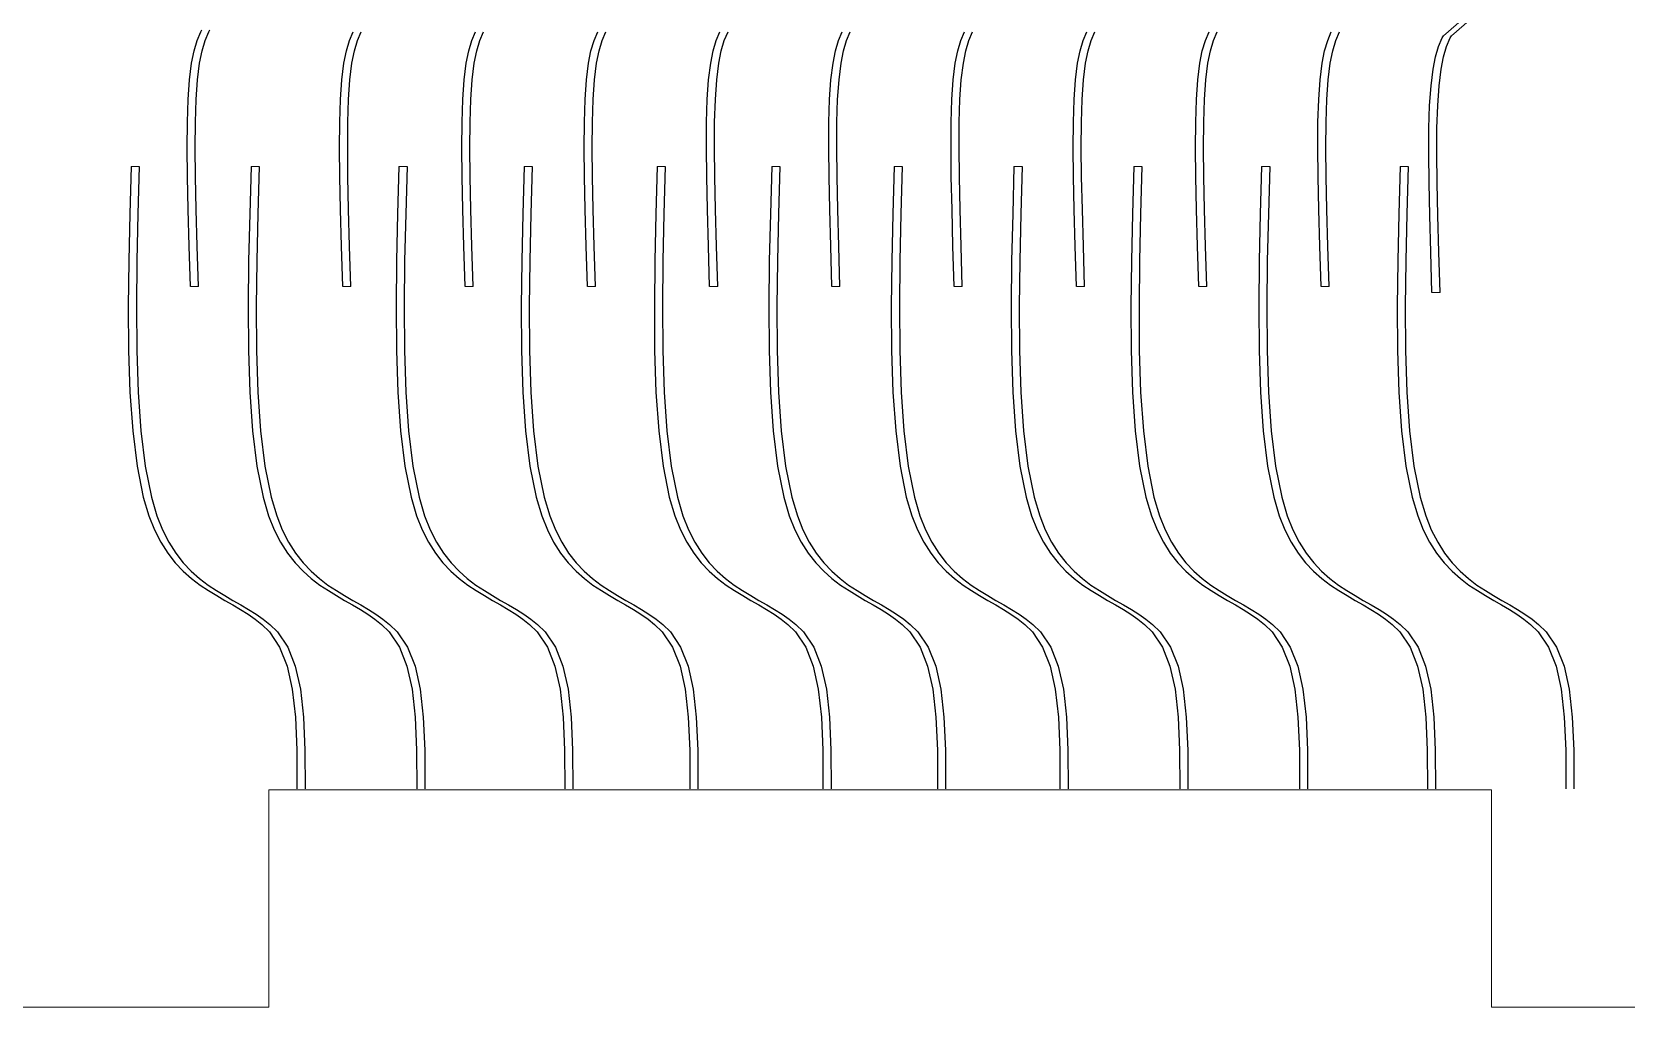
# Model space of a CAD drawing. Header units: inches. Extents: x -2 to 494, y -173 to 113.
# Drawn here: x 255.13 to 284.46, y -113.74 to -95.79 of the extents above; entities that cross this region are included whole.
import ezdxf

# ---------------------------------------------------------------- set-up
doc = ezdxf.new("R2010")
doc.units = ezdxf.units.IN
doc.header["$MEASUREMENT"] = 0
doc.layers.add('Cut', color=7, linetype='Continuous', lineweight=5)

msp = doc.modelspace()

# ---------------------------------------------------------------- linework, layer by layer
at = {"extrusion": (6.16298e-33, -1.22465e-16, -1)}
for p, q in [((258.172, -95.954), (258.24, -95.794)), ((258.24, -95.794), (258.26, -95.757)), ((258.321, -95.954), (258.388, -95.794)), ((258.388, -95.794), (258.409, -95.757)), ((260.975, -95.954), (261.043, -95.794)), ((261.124, -95.954), (261.191, -95.794)), ((263.225, -95.954), (263.292, -95.794)), ((263.373, -95.954), (263.44, -95.794)), ((265.475, -95.954), (265.542, -95.794)), ((265.623, -95.954), (265.69, -95.794)), ((267.724, -95.954), (267.791, -95.794)), ((267.872, -95.954), (267.94, -95.794)), ((269.974, -95.954), (270.041, -95.794)), ((270.122, -95.954), (270.189, -95.794)), ((272.223, -95.954), (272.291, -95.794)), ((272.372, -95.954), (272.439, -95.794)), ((274.473, -95.954), (274.54, -95.794)), ((274.621, -95.954), (274.688, -95.794)), ((276.723, -95.954), (276.79, -95.794)), ((276.871, -95.954), (276.938, -95.794)), ((278.972, -95.954), (279.039, -95.794)), ((279.12, -95.954), (279.188, -95.794)), ((281.013, -96.065), (281.08, -95.905)), ((281.08, -95.905), (281.101, -95.868)), ((281.161, -96.065), (281.228, -95.905)), ((281.228, -95.905), (281.249, -95.868)), ((258.07, -96.37), (258.116, -96.141)), ((258.116, -96.141), (258.172, -95.954)), ((258.219, -96.37), (258.264, -96.141)), ((258.264, -96.141), (258.321, -95.954)), ((260.873, -96.37), (260.919, -96.141)), ((260.919, -96.141), (260.975, -95.954)), ((261.022, -96.37), (261.067, -96.141)), ((261.067, -96.141), (261.124, -95.954)), ((263.123, -96.37), (263.169, -96.141)), ((263.169, -96.141), (263.225, -95.954)), ((263.271, -96.37), (263.317, -96.141)), ((263.317, -96.141), (263.373, -95.954)), ((265.373, -96.37), (265.418, -96.141)), ((265.418, -96.141), (265.475, -95.954)), ((265.521, -96.37), (265.567, -96.141)), ((265.567, -96.141), (265.623, -95.954)), ((267.622, -96.37), (267.668, -96.141)), ((267.668, -96.141), (267.724, -95.954)), ((267.77, -96.37), (267.816, -96.141)), ((267.816, -96.141), (267.872, -95.954)), ((269.872, -96.37), (269.918, -96.141)), ((269.918, -96.141), (269.974, -95.954)), ((270.02, -96.37), (270.066, -96.141)), ((270.066, -96.141), (270.122, -95.954)), ((272.121, -96.37), (272.167, -96.141)), ((272.167, -96.141), (272.223, -95.954)), ((272.27, -96.37), (272.315, -96.141)), ((272.315, -96.141), (272.372, -95.954)), ((274.371, -96.37), (274.417, -96.141)), ((274.417, -96.141), (274.473, -95.954)), ((274.519, -96.37), (274.565, -96.141)), ((274.565, -96.141), (274.621, -95.954)), ((276.621, -96.37), (276.666, -96.141)), ((276.666, -96.141), (276.723, -95.954)), ((276.769, -96.37), (276.815, -96.141)), ((276.815, -96.141), (276.871, -95.954)), ((278.87, -96.37), (278.916, -96.141)), ((278.916, -96.141), (278.972, -95.954)), ((279.019, -96.37), (279.064, -96.141)), ((279.064, -96.141), (279.12, -95.954)), ((280.957, -96.252), (281.013, -96.065)), ((281.105, -96.252), (281.161, -96.065)), ((258.032, -96.679), (258.07, -96.37)), ((258.18, -96.679), (258.219, -96.37)), ((260.835, -96.679), (260.873, -96.37)), ((260.983, -96.679), (261.022, -96.37)), ((263.085, -96.679), (263.123, -96.37)), ((263.233, -96.679), (263.271, -96.37)), ((265.334, -96.679), (265.373, -96.37)), ((265.483, -96.679), (265.521, -96.37)), ((267.584, -96.679), (267.622, -96.37)), ((267.732, -96.679), (267.77, -96.37)), ((269.834, -96.679), (269.872, -96.37)), ((269.982, -96.679), (270.02, -96.37)), ((272.083, -96.679), (272.121, -96.37)), ((272.232, -96.679), (272.27, -96.37)), ((274.333, -96.679), (274.371, -96.37)), ((274.481, -96.679), (274.519, -96.37)), ((276.583, -96.679), (276.621, -96.37)), ((276.731, -96.679), (276.769, -96.37)), ((278.832, -96.679), (278.87, -96.37)), ((278.98, -96.679), (279.019, -96.37)), ((280.873, -96.79), (280.911, -96.481)), ((280.911, -96.481), (280.957, -96.252)), ((281.021, -96.79), (281.059, -96.481)), ((281.059, -96.481), (281.105, -96.252)), ((258.007, -97.039), (258.032, -96.679)), ((258.156, -97.039), (258.18, -96.679)), ((260.81, -97.039), (260.835, -96.679)), ((260.959, -97.039), (260.983, -96.679)), ((263.06, -97.039), (263.085, -96.679)), ((263.208, -97.039), (263.233, -96.679)), ((265.31, -97.039), (265.334, -96.679)), ((265.458, -97.039), (265.483, -96.679)), ((267.559, -97.039), (267.584, -96.679)), ((267.708, -97.039), (267.732, -96.679)), ((269.809, -97.039), (269.834, -96.679)), ((269.957, -97.039), (269.982, -96.679)), ((272.058, -97.039), (272.083, -96.679)), ((272.207, -97.039), (272.232, -96.679)), ((274.308, -97.039), (274.333, -96.679)), ((274.456, -97.039), (274.481, -96.679)), ((276.558, -97.039), (276.583, -96.679)), ((276.706, -97.039), (276.731, -96.679)), ((278.807, -97.039), (278.832, -96.679)), ((278.956, -97.039), (278.98, -96.679)), ((257.994, -97.453), (258.007, -97.039)), ((258.143, -97.453), (258.156, -97.039)), ((260.797, -97.453), (260.81, -97.039)), ((260.946, -97.453), (260.959, -97.039)), ((263.047, -97.453), (263.06, -97.039)), ((263.195, -97.453), (263.208, -97.039)), ((265.297, -97.453), (265.31, -97.039)), ((265.445, -97.453), (265.458, -97.039)), ((267.546, -97.453), (267.559, -97.039)), ((267.694, -97.453), (267.708, -97.039)), ((269.796, -97.453), (269.809, -97.039)), ((269.944, -97.453), (269.957, -97.039)), ((272.045, -97.453), (272.058, -97.039)), ((272.194, -97.453), (272.207, -97.039)), ((274.295, -97.453), (274.308, -97.039)), ((274.443, -97.453), (274.456, -97.039)), ((276.545, -97.453), (276.558, -97.039)), ((276.693, -97.453), (276.706, -97.039)), ((278.794, -97.453), (278.807, -97.039)), ((278.943, -97.453), (278.956, -97.039)), ((280.848, -97.15), (280.873, -96.79)), ((280.996, -97.15), (281.021, -96.79)), ((280.835, -97.564), (280.848, -97.15)), ((280.983, -97.564), (280.996, -97.15)), ((257.991, -97.926), (257.994, -97.453)), ((258.14, -97.926), (258.143, -97.453)), ((260.794, -97.926), (260.797, -97.453)), ((260.943, -97.926), (260.946, -97.453)), ((263.044, -97.926), (263.047, -97.453)), ((263.192, -97.926), (263.195, -97.453)), ((265.294, -97.926), (265.297, -97.453)), ((265.442, -97.926), (265.445, -97.453)), ((267.543, -97.926), (267.546, -97.453)), ((267.692, -97.926), (267.694, -97.453)), ((269.793, -97.926), (269.796, -97.453)), ((269.941, -97.926), (269.944, -97.453)), ((272.043, -97.926), (272.045, -97.453)), ((272.191, -97.926), (272.194, -97.453)), ((274.292, -97.926), (274.295, -97.453)), ((274.44, -97.926), (274.443, -97.453)), ((276.542, -97.926), (276.545, -97.453)), ((276.69, -97.926), (276.693, -97.453)), ((278.791, -97.926), (278.794, -97.453)), ((278.94, -97.926), (278.943, -97.453)), ((280.832, -98.037), (280.835, -97.564)), ((280.98, -98.037), (280.983, -97.564)), ((257.997, -98.461), (257.991, -97.926)), ((258.145, -98.461), (258.14, -97.926)), ((260.8, -98.461), (260.794, -97.926)), ((260.948, -98.461), (260.943, -97.926)), ((263.05, -98.461), (263.044, -97.926)), ((263.198, -98.461), (263.192, -97.926)), ((265.299, -98.461), (265.294, -97.926)), ((265.448, -98.461), (265.442, -97.926)), ((267.549, -98.461), (267.543, -97.926)), ((267.697, -98.461), (267.692, -97.926)), ((269.799, -98.461), (269.793, -97.926)), ((269.947, -98.461), (269.941, -97.926)), ((272.048, -98.461), (272.043, -97.926)), ((272.196, -98.461), (272.191, -97.926)), ((274.298, -98.461), (274.292, -97.926)), ((274.446, -98.461), (274.44, -97.926)), ((276.547, -98.461), (276.542, -97.926)), ((276.696, -98.461), (276.69, -97.926)), ((278.797, -98.461), (278.791, -97.926)), ((278.945, -98.461), (278.94, -97.926)), ((280.838, -98.572), (280.832, -98.037)), ((280.986, -98.572), (280.98, -98.037)), ((258.01, -99.063), (257.997, -98.461)), ((258.158, -99.063), (258.145, -98.461)), ((260.813, -99.063), (260.8, -98.461)), ((260.961, -99.063), (260.948, -98.461)), ((263.062, -99.063), (263.05, -98.461)), ((263.211, -99.063), (263.198, -98.461)), ((265.312, -99.063), (265.299, -98.461)), ((265.46, -99.063), (265.448, -98.461)), ((267.562, -99.063), (267.549, -98.461)), ((267.71, -99.063), (267.697, -98.461)), ((269.811, -99.063), (269.799, -98.461)), ((269.96, -99.063), (269.947, -98.461)), ((272.061, -99.063), (272.048, -98.461)), ((272.209, -99.063), (272.196, -98.461)), ((274.311, -99.063), (274.298, -98.461)), ((274.459, -99.063), (274.446, -98.461)), ((276.56, -99.063), (276.547, -98.461)), ((276.708, -99.063), (276.696, -98.461)), ((278.81, -99.063), (278.797, -98.461)), ((278.958, -99.063), (278.945, -98.461)), ((280.85, -99.174), (280.838, -98.572)), ((280.999, -99.174), (280.986, -98.572)), ((258.028, -99.735), (258.01, -99.063)), ((258.176, -99.735), (258.158, -99.063)), ((260.831, -99.735), (260.813, -99.063)), ((260.979, -99.735), (260.961, -99.063)), ((263.081, -99.735), (263.062, -99.063)), ((263.229, -99.735), (263.211, -99.063)), ((265.33, -99.735), (265.312, -99.063)), ((265.479, -99.735), (265.46, -99.063)), ((267.58, -99.735), (267.562, -99.063)), ((267.728, -99.735), (267.71, -99.063)), ((269.83, -99.735), (269.811, -99.063)), ((269.978, -99.735), (269.96, -99.063)), ((272.079, -99.735), (272.061, -99.063)), ((272.227, -99.735), (272.209, -99.063)), ((274.329, -99.735), (274.311, -99.063)), ((274.477, -99.735), (274.459, -99.063)), ((276.578, -99.735), (276.56, -99.063)), ((276.727, -99.735), (276.708, -99.063)), ((278.828, -99.735), (278.81, -99.063)), ((278.976, -99.735), (278.958, -99.063)), ((280.869, -99.846), (280.85, -99.174)), ((281.017, -99.846), (280.999, -99.174)), ((258.05, -100.481), (258.028, -99.735)), ((258.198, -100.481), (258.176, -99.735)), ((260.853, -100.481), (260.831, -99.735)), ((261.001, -100.481), (260.979, -99.735)), ((263.103, -100.481), (263.081, -99.735)), ((263.251, -100.481), (263.229, -99.735)), ((265.352, -100.481), (265.33, -99.735)), ((265.501, -100.481), (265.479, -99.735)), ((267.602, -100.481), (267.58, -99.735)), ((267.75, -100.481), (267.728, -99.735)), ((269.852, -100.481), (269.83, -99.735)), ((270, -100.481), (269.978, -99.735)), ((272.101, -100.481), (272.079, -99.735)), ((272.25, -100.481), (272.227, -99.735)), ((274.351, -100.481), (274.329, -99.735)), ((274.499, -100.481), (274.477, -99.735)), ((276.601, -100.481), (276.578, -99.735)), ((276.749, -100.481), (276.727, -99.735)), ((278.85, -100.481), (278.828, -99.735)), ((278.998, -100.481), (278.976, -99.735)), ((280.891, -100.592), (280.869, -99.846)), ((281.039, -100.592), (281.017, -99.846))]:
    msp.add_line(p, q, dxfattribs=at)
at = {"extrusion": (6.93335e-33, -1.22465e-16, -1)}
for p, q in [((256.961, -98.272), (256.936, -99.145)), ((257.109, -98.272), (257.084, -99.145)), ((259.165, -98.272), (259.14, -99.145)), ((259.313, -98.272), (259.289, -99.145)), ((261.886, -98.272), (261.862, -99.145)), ((262.035, -98.272), (262.01, -99.145)), ((264.189, -98.272), (264.164, -99.145)), ((264.337, -98.272), (264.313, -99.145)), ((266.638, -98.272), (266.613, -99.145)), ((266.786, -98.272), (266.762, -99.145)), ((268.744, -98.272), (268.72, -99.145)), ((268.892, -98.272), (268.868, -99.145)), ((270.997, -98.272), (270.973, -99.145)), ((271.146, -98.272), (271.121, -99.145)), ((273.201, -98.272), (273.177, -99.145)), ((273.35, -98.272), (273.325, -99.145)), ((275.406, -98.272), (275.381, -99.145)), ((275.554, -98.272), (275.53, -99.145)), ((277.757, -98.272), (277.732, -99.145)), ((277.905, -98.272), (277.881, -99.145)), ((280.304, -98.272), (280.28, -99.145)), ((280.452, -98.272), (280.428, -99.145)), ((256.936, -99.145), (256.917, -100.007)), ((257.084, -99.145), (257.065, -100.007)), ((259.14, -99.145), (259.121, -100.007)), ((259.289, -99.145), (259.269, -100.007)), ((261.862, -99.145), (261.843, -100.007)), ((262.01, -99.145), (261.991, -100.007)), ((264.164, -99.145), (264.145, -100.007)), ((264.313, -99.145), (264.293, -100.007)), ((266.613, -99.145), (266.594, -100.007)), ((266.762, -99.145), (266.742, -100.007)), ((268.72, -99.145), (268.7, -100.007)), ((268.868, -99.145), (268.848, -100.007)), ((270.973, -99.145), (270.953, -100.007)), ((271.121, -99.145), (271.102, -100.007)), ((273.177, -99.145), (273.158, -100.007)), ((273.325, -99.145), (273.306, -100.007)), ((275.381, -99.145), (275.362, -100.007)), ((275.53, -99.145), (275.51, -100.007)), ((277.732, -99.145), (277.713, -100.007)), ((277.881, -99.145), (277.861, -100.007)), ((280.28, -99.145), (280.26, -100.007)), ((280.428, -99.145), (280.408, -100.007)), ((256.917, -100.007), (256.907, -100.848)), ((257.065, -100.007), (257.056, -100.848)), ((259.121, -100.007), (259.112, -100.848)), ((259.269, -100.007), (259.26, -100.848)), ((261.843, -100.007), (261.833, -100.848)), ((261.991, -100.007), (261.981, -100.848)), ((264.145, -100.007), (264.135, -100.848)), ((264.293, -100.007), (264.284, -100.848)), ((266.594, -100.007), (266.585, -100.848)), ((266.742, -100.007), (266.733, -100.848)), ((268.7, -100.007), (268.691, -100.848)), ((268.848, -100.007), (268.839, -100.848)), ((270.953, -100.007), (270.944, -100.848)), ((271.102, -100.007), (271.092, -100.848)), ((273.158, -100.007), (273.148, -100.848)), ((273.306, -100.007), (273.296, -100.848)), ((275.362, -100.007), (275.352, -100.848)), ((275.51, -100.007), (275.501, -100.848)), ((277.713, -100.007), (277.704, -100.848)), ((277.861, -100.007), (277.852, -100.848)), ((280.26, -100.007), (280.251, -100.848)), ((280.408, -100.007), (280.399, -100.848)), ((256.907, -100.848), (256.913, -101.657)), ((257.056, -100.848), (257.061, -101.657)), ((259.112, -100.848), (259.117, -101.657)), ((259.26, -100.848), (259.265, -101.657)), ((261.833, -100.848), (261.839, -101.657)), ((261.981, -100.848), (261.987, -101.657)), ((264.135, -100.848), (264.141, -101.657)), ((264.284, -100.848), (264.289, -101.657)), ((266.585, -100.848), (266.59, -101.657)), ((266.733, -100.848), (266.738, -101.657)), ((268.691, -100.848), (268.696, -101.657)), ((268.839, -100.848), (268.844, -101.657)), ((270.944, -100.848), (270.949, -101.657)), ((271.092, -100.848), (271.098, -101.657)), ((273.148, -100.848), (273.154, -101.657)), ((273.296, -100.848), (273.302, -101.657)), ((275.352, -100.848), (275.358, -101.657)), ((275.501, -100.848), (275.506, -101.657)), ((277.704, -100.848), (277.709, -101.657)), ((277.852, -100.848), (277.857, -101.657)), ((280.251, -100.848), (280.256, -101.657)), ((280.399, -100.848), (280.404, -101.657)), ((256.913, -101.657), (256.938, -102.423)), ((257.061, -101.657), (257.086, -102.423)), ((259.117, -101.657), (259.142, -102.423)), ((259.265, -101.657), (259.29, -102.423)), ((261.839, -101.657), (261.864, -102.423)), ((261.987, -101.657), (262.012, -102.423)), ((264.141, -101.657), (264.166, -102.423)), ((264.289, -101.657), (264.314, -102.423)), ((266.59, -101.657), (266.615, -102.423)), ((266.738, -101.657), (266.763, -102.423)), ((268.696, -101.657), (268.721, -102.423)), ((268.844, -101.657), (268.87, -102.423)), ((270.949, -101.657), (270.975, -102.423)), ((271.098, -101.657), (271.123, -102.423)), ((273.154, -101.657), (273.179, -102.423)), ((273.302, -101.657), (273.327, -102.423)), ((275.358, -101.657), (275.383, -102.423)), ((275.506, -101.657), (275.531, -102.423)), ((277.709, -101.657), (277.734, -102.423)), ((277.857, -101.657), (277.883, -102.423)), ((280.256, -101.657), (280.281, -102.423)), ((280.404, -101.657), (280.43, -102.423)), ((256.938, -102.423), (256.988, -103.136)), ((257.086, -102.423), (257.136, -103.136)), ((259.142, -102.423), (259.192, -103.136)), ((259.29, -102.423), (259.341, -103.136)), ((261.864, -102.423), (261.914, -103.136)), ((262.012, -102.423), (262.062, -103.136)), ((264.166, -102.423), (264.216, -103.136)), ((264.314, -102.423), (264.364, -103.136)), ((266.615, -102.423), (266.665, -103.136)), ((266.763, -102.423), (266.814, -103.136)), ((268.721, -102.423), (268.772, -103.136)), ((268.87, -102.423), (268.92, -103.136)), ((270.975, -102.423), (271.025, -103.136)), ((271.123, -102.423), (271.173, -103.136)), ((273.179, -102.423), (273.229, -103.136)), ((273.327, -102.423), (273.377, -103.136)), ((275.383, -102.423), (275.433, -103.136)), ((275.531, -102.423), (275.581, -103.136)), ((277.734, -102.423), (277.784, -103.136)), ((277.883, -102.423), (277.933, -103.136)), ((280.281, -102.423), (280.332, -103.136)), ((280.43, -102.423), (280.48, -103.136)), ((256.988, -103.136), (257.068, -103.785)), ((257.136, -103.136), (257.216, -103.785)), ((259.192, -103.136), (259.272, -103.785)), ((259.341, -103.136), (259.42, -103.785)), ((261.914, -103.136), (261.994, -103.785)), ((262.062, -103.136), (262.142, -103.785)), ((264.216, -103.136), (264.296, -103.785)), ((264.364, -103.136), (264.444, -103.785)), ((266.665, -103.136), (266.745, -103.785)), ((266.814, -103.136), (266.893, -103.785)), ((268.772, -103.136), (268.851, -103.785)), ((268.92, -103.136), (269, -103.785)), ((271.025, -103.136), (271.105, -103.785)), ((271.173, -103.136), (271.253, -103.785)), ((273.229, -103.136), (273.309, -103.785)), ((273.377, -103.136), (273.457, -103.785)), ((275.433, -103.136), (275.513, -103.785)), ((275.581, -103.136), (275.661, -103.785)), ((277.784, -103.136), (277.864, -103.785)), ((277.933, -103.136), (278.013, -103.785)), ((280.332, -103.136), (280.411, -103.785)), ((280.48, -103.136), (280.56, -103.785)), ((257.068, -103.785), (257.183, -104.359)), ((257.216, -103.785), (257.331, -104.359)), ((259.272, -103.785), (259.387, -104.359)), ((259.42, -103.785), (259.535, -104.359)), ((261.994, -103.785), (262.109, -104.359)), ((262.142, -103.785), (262.257, -104.359)), ((264.296, -103.785), (264.411, -104.359)), ((264.444, -103.785), (264.559, -104.359)), ((266.745, -103.785), (266.86, -104.359)), ((266.893, -103.785), (267.008, -104.359)), ((268.851, -103.785), (268.966, -104.359)), ((269, -103.785), (269.114, -104.359)), ((271.105, -103.785), (271.219, -104.359)), ((271.253, -103.785), (271.368, -104.359)), ((273.309, -103.785), (273.424, -104.359)), ((273.457, -103.785), (273.572, -104.359)), ((275.513, -103.785), (275.628, -104.359)), ((275.661, -103.785), (275.776, -104.359)), ((277.864, -103.785), (277.979, -104.359)), ((278.013, -103.785), (278.127, -104.359)), ((280.411, -103.785), (280.526, -104.359)), ((280.56, -103.785), (280.674, -104.359)), ((257.183, -104.359), (257.285, -104.703)), ((257.331, -104.359), (257.433, -104.703)), ((259.387, -104.359), (259.489, -104.703)), ((259.535, -104.359), (259.637, -104.703)), ((262.109, -104.359), (262.211, -104.703)), ((262.257, -104.359), (262.359, -104.703)), ((264.411, -104.359), (264.513, -104.703)), ((264.559, -104.359), (264.661, -104.703)), ((266.86, -104.359), (266.962, -104.703)), ((267.008, -104.359), (267.11, -104.703)), ((268.966, -104.359), (269.068, -104.703)), ((269.114, -104.359), (269.216, -104.703)), ((271.219, -104.359), (271.321, -104.703)), ((271.368, -104.359), (271.47, -104.703)), ((273.424, -104.359), (273.526, -104.703)), ((273.572, -104.359), (273.674, -104.703)), ((275.628, -104.359), (275.73, -104.703)), ((275.776, -104.359), (275.878, -104.703)), ((277.979, -104.359), (278.081, -104.703)), ((278.127, -104.359), (278.229, -104.703)), ((280.526, -104.359), (280.628, -104.703)), ((280.674, -104.359), (280.776, -104.703)), ((257.285, -104.703), (257.388, -104.96)), ((257.433, -104.703), (257.536, -104.96)), ((259.489, -104.703), (259.592, -104.96)), ((259.637, -104.703), (259.74, -104.96)), ((262.211, -104.703), (262.313, -104.96)), ((262.359, -104.703), (262.462, -104.96)), ((264.513, -104.703), (264.616, -104.96)), ((264.661, -104.703), (264.764, -104.96)), ((266.962, -104.703), (267.065, -104.96)), ((267.11, -104.703), (267.213, -104.96)), ((269.068, -104.703), (269.171, -104.96)), ((269.216, -104.703), (269.319, -104.96)), ((271.321, -104.703), (271.424, -104.96)), ((271.47, -104.703), (271.572, -104.96)), ((273.526, -104.703), (273.628, -104.96)), ((273.674, -104.703), (273.777, -104.96)), ((275.73, -104.703), (275.833, -104.96)), ((275.878, -104.703), (275.981, -104.96)), ((278.081, -104.703), (278.184, -104.96)), ((278.229, -104.703), (278.332, -104.96)), ((280.628, -104.703), (280.731, -104.96)), ((280.776, -104.703), (280.879, -104.96)), ((257.388, -104.96), (257.504, -105.187)), ((257.536, -104.96), (257.652, -105.187)), ((259.592, -104.96), (259.708, -105.187)), ((259.74, -104.96), (259.856, -105.187)), ((262.313, -104.96), (262.43, -105.187)), ((262.462, -104.96), (262.578, -105.187)), ((264.616, -104.96), (264.732, -105.187)), ((264.764, -104.96), (264.88, -105.187)), ((267.065, -104.96), (267.181, -105.187)), ((267.213, -104.96), (267.329, -105.187)), ((269.171, -104.96), (269.287, -105.187)), ((269.319, -104.96), (269.436, -105.187)), ((271.424, -104.96), (271.541, -105.187)), ((271.572, -104.96), (271.689, -105.187)), ((273.628, -104.96), (273.745, -105.187)), ((273.777, -104.96), (273.893, -105.187)), ((275.833, -104.96), (275.949, -105.187)), ((275.981, -104.96), (276.097, -105.187)), ((278.184, -104.96), (278.3, -105.187)), ((278.332, -104.96), (278.449, -105.187)), ((280.731, -104.96), (280.847, -105.187)), ((280.879, -104.96), (280.996, -105.187)), ((257.504, -105.187), (257.632, -105.387)), ((257.652, -105.187), (257.78, -105.387)), ((259.708, -105.187), (259.836, -105.387)), ((259.856, -105.187), (259.985, -105.387)), ((262.43, -105.187), (262.558, -105.387)), ((262.578, -105.187), (262.706, -105.387)), ((264.732, -105.187), (264.86, -105.387)), ((264.88, -105.187), (265.008, -105.387)), ((267.181, -105.187), (267.309, -105.387)), ((267.329, -105.187), (267.458, -105.387)), ((269.287, -105.187), (269.416, -105.387)), ((269.436, -105.187), (269.564, -105.387)), ((271.541, -105.187), (271.669, -105.387)), ((271.689, -105.187), (271.817, -105.387)), ((273.745, -105.187), (273.873, -105.387)), ((273.893, -105.187), (274.021, -105.387)), ((275.949, -105.187), (276.077, -105.387)), ((276.097, -105.187), (276.225, -105.387)), ((278.3, -105.187), (278.428, -105.387)), ((278.449, -105.187), (278.577, -105.387)), ((280.847, -105.187), (280.976, -105.387)), ((280.996, -105.187), (281.124, -105.387)), ((257.632, -105.387), (257.77, -105.562)), ((257.77, -105.562), (257.917, -105.717)), ((257.78, -105.387), (257.919, -105.562)), ((257.919, -105.562), (258.065, -105.717)), ((259.836, -105.387), (259.975, -105.562)), ((259.975, -105.562), (260.121, -105.717)), ((259.985, -105.387), (260.123, -105.562)), ((260.123, -105.562), (260.269, -105.717)), ((262.558, -105.387), (262.696, -105.562)), ((262.696, -105.562), (262.843, -105.717)), ((262.706, -105.387), (262.844, -105.562)), ((262.844, -105.562), (262.991, -105.717)), ((264.86, -105.387), (264.998, -105.562)), ((264.998, -105.562), (265.145, -105.717)), ((265.008, -105.387), (265.147, -105.562)), ((265.147, -105.562), (265.293, -105.717)), ((267.309, -105.387), (267.448, -105.562)), ((267.448, -105.562), (267.594, -105.717)), ((267.458, -105.387), (267.596, -105.562)), ((267.596, -105.562), (267.742, -105.717)), ((269.416, -105.387), (269.554, -105.562)), ((269.554, -105.562), (269.7, -105.717)), ((269.564, -105.387), (269.702, -105.562)), ((269.702, -105.562), (269.848, -105.717)), ((271.669, -105.387), (271.807, -105.562)), ((271.807, -105.562), (271.953, -105.717)), ((271.817, -105.387), (271.955, -105.562)), ((271.955, -105.562), (272.102, -105.717)), ((273.873, -105.387), (274.011, -105.562)), ((274.011, -105.562), (274.158, -105.717)), ((274.021, -105.387), (274.159, -105.562)), ((274.159, -105.562), (274.306, -105.717)), ((276.077, -105.387), (276.215, -105.562)), ((276.215, -105.562), (276.362, -105.717)), ((276.225, -105.387), (276.364, -105.562)), ((276.364, -105.562), (276.51, -105.717)), ((278.428, -105.387), (278.567, -105.562)), ((278.567, -105.562), (278.713, -105.717)), ((278.577, -105.387), (278.715, -105.562)), ((278.715, -105.562), (278.861, -105.717)), ((280.976, -105.387), (281.114, -105.562)), ((281.114, -105.562), (281.26, -105.717)), ((281.124, -105.387), (281.262, -105.562)), ((281.262, -105.562), (281.408, -105.717)), ((257.917, -105.717), (258.07, -105.853)), ((258.065, -105.717), (258.218, -105.853)), ((258.07, -105.853), (258.227, -105.973)), ((258.218, -105.853), (258.376, -105.973)), ((260.121, -105.717), (260.274, -105.853)), ((260.269, -105.717), (260.422, -105.853)), ((260.274, -105.853), (260.432, -105.973)), ((260.422, -105.853), (260.58, -105.973)), ((262.843, -105.717), (262.996, -105.853)), ((262.991, -105.717), (263.144, -105.853)), ((262.996, -105.853), (263.153, -105.973)), ((263.144, -105.853), (263.302, -105.973)), ((265.145, -105.717), (265.298, -105.853)), ((265.293, -105.717), (265.446, -105.853)), ((265.298, -105.853), (265.456, -105.973)), ((265.446, -105.853), (265.604, -105.973)), ((267.594, -105.717), (267.747, -105.853)), ((267.742, -105.717), (267.895, -105.853)), ((267.747, -105.853), (267.905, -105.973)), ((267.895, -105.853), (268.053, -105.973)), ((269.7, -105.717), (269.853, -105.853)), ((269.848, -105.717), (270.001, -105.853)), ((269.853, -105.853), (270.011, -105.973)), ((270.001, -105.853), (270.159, -105.973)), ((271.953, -105.717), (272.106, -105.853)), ((272.102, -105.717), (272.255, -105.853)), ((272.106, -105.853), (272.264, -105.973)), ((272.255, -105.853), (272.412, -105.973)), ((274.158, -105.717), (274.311, -105.853)), ((274.306, -105.717), (274.459, -105.853)), ((274.311, -105.853), (274.468, -105.973)), ((274.459, -105.853), (274.617, -105.973)), ((276.362, -105.717), (276.515, -105.853)), ((276.51, -105.717), (276.663, -105.853)), ((276.515, -105.853), (276.673, -105.973)), ((276.663, -105.853), (276.821, -105.973)), ((278.713, -105.717), (278.866, -105.853)), ((278.861, -105.717), (279.014, -105.853)), ((278.866, -105.853), (279.024, -105.973)), ((279.014, -105.853), (279.172, -105.973)), ((281.26, -105.717), (281.413, -105.853)), ((281.408, -105.717), (281.561, -105.853)), ((281.413, -105.853), (281.571, -105.973)), ((281.561, -105.853), (281.719, -105.973)), ((258.227, -105.973), (258.383, -106.077)), ((258.376, -105.973), (258.531, -106.077)), ((258.383, -106.077), (258.533, -106.169)), ((258.531, -106.077), (258.681, -106.169)), ((258.533, -106.169), (258.682, -106.256)), ((258.681, -106.169), (258.83, -106.256)), ((260.432, -105.973), (260.587, -106.077)), ((260.58, -105.973), (260.735, -106.077)), ((260.587, -106.077), (260.737, -106.169)), ((260.735, -106.077), (260.885, -106.169)), ((260.737, -106.169), (260.886, -106.256)), ((260.885, -106.169), (261.035, -106.256)), ((263.153, -105.973), (263.308, -106.077)), ((263.302, -105.973), (263.457, -106.077)), ((263.308, -106.077), (263.459, -106.169)), ((263.457, -106.077), (263.607, -106.169)), ((263.459, -106.169), (263.608, -106.256)), ((263.607, -106.169), (263.756, -106.256)), ((265.456, -105.973), (265.611, -106.077)), ((265.604, -105.973), (265.759, -106.077)), ((265.611, -106.077), (265.761, -106.169)), ((265.759, -106.077), (265.909, -106.169)), ((265.761, -106.169), (265.91, -106.256)), ((265.909, -106.169), (266.058, -106.256)), ((267.905, -105.973), (268.06, -106.077)), ((268.053, -105.973), (268.208, -106.077)), ((268.06, -106.077), (268.21, -106.169)), ((268.208, -106.077), (268.358, -106.169)), ((268.21, -106.169), (268.359, -106.256)), ((268.358, -106.169), (268.508, -106.256)), ((270.011, -105.973), (270.166, -106.077)), ((270.159, -105.973), (270.314, -106.077)), ((270.166, -106.077), (270.316, -106.169)), ((270.314, -106.077), (270.465, -106.169)), ((270.316, -106.169), (270.466, -106.256)), ((270.465, -106.169), (270.614, -106.256)), ((272.264, -105.973), (272.419, -106.077)), ((272.412, -105.973), (272.567, -106.077)), ((272.419, -106.077), (272.569, -106.169)), ((272.567, -106.077), (272.718, -106.169)), ((272.569, -106.169), (272.719, -106.256)), ((272.718, -106.169), (272.867, -106.256)), ((274.468, -105.973), (274.623, -106.077)), ((274.617, -105.973), (274.772, -106.077)), ((274.623, -106.077), (274.774, -106.169)), ((274.772, -106.077), (274.922, -106.169)), ((274.774, -106.169), (274.923, -106.256)), ((274.922, -106.169), (275.071, -106.256)), ((276.673, -105.973), (276.828, -106.077)), ((276.821, -105.973), (276.976, -106.077)), ((276.828, -106.077), (276.978, -106.169)), ((276.976, -106.077), (277.126, -106.169)), ((276.978, -106.169), (277.127, -106.256)), ((277.126, -106.169), (277.276, -106.256)), ((279.024, -105.973), (279.179, -106.077)), ((279.172, -105.973), (279.327, -106.077)), ((279.179, -106.077), (279.329, -106.169)), ((279.327, -106.077), (279.477, -106.169)), ((279.329, -106.169), (279.478, -106.256)), ((279.477, -106.169), (279.627, -106.256)), ((281.571, -105.973), (281.726, -106.077)), ((281.719, -105.973), (281.874, -106.077)), ((281.726, -106.077), (281.876, -106.169)), ((281.874, -106.077), (282.024, -106.169)), ((281.876, -106.169), (282.026, -106.256)), ((282.024, -106.169), (282.174, -106.256)), ((258.682, -106.256), (258.829, -106.34)), ((258.829, -106.34), (258.972, -106.423)), ((258.83, -106.256), (258.977, -106.34)), ((258.972, -106.423), (259.11, -106.509)), ((258.977, -106.34), (259.12, -106.423)), ((259.12, -106.423), (259.258, -106.509)), ((260.886, -106.256), (261.033, -106.34)), ((261.033, -106.34), (261.176, -106.423)), ((261.035, -106.256), (261.182, -106.34)), ((261.176, -106.423), (261.314, -106.509)), ((261.182, -106.34), (261.325, -106.423)), ((261.325, -106.423), (261.462, -106.509)), ((263.608, -106.256), (263.755, -106.34)), ((263.755, -106.34), (263.898, -106.423)), ((263.756, -106.256), (263.903, -106.34)), ((263.898, -106.423), (264.035, -106.509)), ((263.903, -106.34), (264.046, -106.423)), ((264.046, -106.423), (264.184, -106.509)), ((265.91, -106.256), (266.057, -106.34)), ((266.057, -106.34), (266.2, -106.423)), ((266.058, -106.256), (266.205, -106.34)), ((266.2, -106.423), (266.338, -106.509)), ((266.205, -106.34), (266.348, -106.423)), ((266.348, -106.423), (266.486, -106.509)), ((268.359, -106.256), (268.506, -106.34)), ((268.506, -106.34), (268.649, -106.423)), ((268.508, -106.256), (268.655, -106.34)), ((268.649, -106.423), (268.787, -106.509)), ((268.655, -106.34), (268.798, -106.423)), ((268.798, -106.423), (268.935, -106.509)), ((270.466, -106.256), (270.613, -106.34)), ((270.613, -106.34), (270.756, -106.423)), ((270.614, -106.256), (270.761, -106.34)), ((270.756, -106.423), (270.893, -106.509)), ((270.761, -106.34), (270.904, -106.423)), ((270.904, -106.423), (271.041, -106.509)), ((272.719, -106.256), (272.866, -106.34)), ((272.866, -106.34), (273.009, -106.423)), ((272.867, -106.256), (273.014, -106.34)), ((273.009, -106.423), (273.146, -106.509)), ((273.014, -106.34), (273.157, -106.423)), ((273.157, -106.423), (273.295, -106.509)), ((274.923, -106.256), (275.07, -106.34)), ((275.07, -106.34), (275.213, -106.423)), ((275.071, -106.256), (275.218, -106.34)), ((275.213, -106.423), (275.351, -106.509)), ((275.218, -106.34), (275.361, -106.423)), ((275.361, -106.423), (275.499, -106.509)), ((277.127, -106.256), (277.274, -106.34)), ((277.274, -106.34), (277.417, -106.423)), ((277.276, -106.256), (277.422, -106.34)), ((277.417, -106.423), (277.555, -106.509)), ((277.422, -106.34), (277.565, -106.423)), ((277.565, -106.423), (277.703, -106.509)), ((279.478, -106.256), (279.625, -106.34)), ((279.625, -106.34), (279.768, -106.423)), ((279.627, -106.256), (279.774, -106.34)), ((279.768, -106.423), (279.906, -106.509)), ((279.774, -106.34), (279.917, -106.423)), ((279.917, -106.423), (280.054, -106.509)), ((282.026, -106.256), (282.173, -106.34)), ((282.173, -106.34), (282.316, -106.423)), ((282.174, -106.256), (282.321, -106.34)), ((282.316, -106.423), (282.453, -106.509)), ((282.321, -106.34), (282.464, -106.423)), ((282.464, -106.423), (282.601, -106.509)), ((259.11, -106.509), (259.24, -106.599)), ((259.24, -106.599), (259.362, -106.697)), ((259.258, -106.509), (259.388, -106.599)), ((259.362, -106.697), (259.502, -106.837)), ((259.388, -106.599), (259.51, -106.697)), ((259.51, -106.697), (259.651, -106.837)), ((261.314, -106.509), (261.444, -106.599)), ((261.444, -106.599), (261.566, -106.697)), ((261.462, -106.509), (261.592, -106.599)), ((261.566, -106.697), (261.707, -106.837)), ((261.592, -106.599), (261.714, -106.697)), ((261.714, -106.697), (261.855, -106.837)), ((264.035, -106.509), (264.166, -106.599)), ((264.166, -106.599), (264.288, -106.697)), ((264.184, -106.509), (264.314, -106.599)), ((264.288, -106.697), (264.428, -106.837)), ((264.314, -106.599), (264.436, -106.697)), ((264.436, -106.697), (264.577, -106.837)), ((266.338, -106.509), (266.468, -106.599)), ((266.468, -106.599), (266.59, -106.697)), ((266.486, -106.509), (266.616, -106.599)), ((266.59, -106.697), (266.73, -106.837)), ((266.616, -106.599), (266.738, -106.697)), ((266.738, -106.697), (266.879, -106.837)), ((268.787, -106.509), (268.917, -106.599)), ((268.917, -106.599), (269.039, -106.697)), ((268.935, -106.509), (269.065, -106.599)), ((269.039, -106.697), (269.18, -106.837)), ((269.065, -106.599), (269.187, -106.697)), ((269.187, -106.697), (269.328, -106.837)), ((270.893, -106.509), (271.023, -106.599)), ((271.023, -106.599), (271.145, -106.697)), ((271.041, -106.509), (271.172, -106.599)), ((271.145, -106.697), (271.286, -106.837)), ((271.172, -106.599), (271.293, -106.697)), ((271.293, -106.697), (271.434, -106.837)), ((273.146, -106.509), (273.277, -106.599)), ((273.277, -106.599), (273.398, -106.697)), ((273.295, -106.509), (273.425, -106.599)), ((273.398, -106.697), (273.539, -106.837)), ((273.425, -106.599), (273.547, -106.697)), ((273.547, -106.697), (273.687, -106.837)), ((275.351, -106.509), (275.481, -106.599)), ((275.481, -106.599), (275.603, -106.697)), ((275.499, -106.509), (275.629, -106.599)), ((275.603, -106.697), (275.743, -106.837)), ((275.629, -106.599), (275.751, -106.697)), ((275.751, -106.697), (275.892, -106.837)), ((277.555, -106.509), (277.685, -106.599)), ((277.685, -106.599), (277.807, -106.697)), ((277.703, -106.509), (277.833, -106.599)), ((277.807, -106.697), (277.948, -106.837)), ((277.833, -106.599), (277.955, -106.697)), ((277.955, -106.697), (278.096, -106.837)), ((279.906, -106.509), (280.036, -106.599)), ((280.036, -106.599), (280.158, -106.697)), ((280.054, -106.509), (280.185, -106.599)), ((280.158, -106.697), (280.299, -106.837)), ((280.185, -106.599), (280.306, -106.697)), ((280.306, -106.697), (280.447, -106.837)), ((282.453, -106.509), (282.583, -106.599)), ((282.583, -106.599), (282.705, -106.697)), ((282.601, -106.509), (282.732, -106.599)), ((282.705, -106.697), (282.846, -106.837)), ((282.732, -106.599), (282.853, -106.697)), ((282.853, -106.697), (282.994, -106.837)), ((259.502, -106.837), (259.691, -107.117)), ((259.651, -106.837), (259.84, -107.117)), ((261.707, -106.837), (261.896, -107.117)), ((261.855, -106.837), (262.044, -107.117)), ((264.428, -106.837), (264.617, -107.117)), ((264.577, -106.837), (264.765, -107.117)), ((266.73, -106.837), (266.919, -107.117)), ((266.879, -106.837), (267.068, -107.117)), ((269.18, -106.837), (269.369, -107.117)), ((269.328, -106.837), (269.517, -107.117)), ((271.286, -106.837), (271.475, -107.117)), ((271.434, -106.837), (271.623, -107.117)), ((273.539, -106.837), (273.728, -107.117)), ((273.687, -106.837), (273.876, -107.117)), ((275.743, -106.837), (275.932, -107.117)), ((275.892, -106.837), (276.08, -107.117)), ((277.948, -106.837), (278.136, -107.117)), ((278.096, -106.837), (278.285, -107.117)), ((280.299, -106.837), (280.488, -107.117)), ((280.447, -106.837), (280.636, -107.117)), ((282.846, -106.837), (283.035, -107.117)), ((282.994, -106.837), (283.183, -107.117)), ((259.691, -107.117), (259.83, -107.466)), ((259.84, -107.117), (259.978, -107.466)), ((261.896, -107.117), (262.034, -107.466)), ((262.044, -107.117), (262.182, -107.466)), ((264.617, -107.117), (264.755, -107.466)), ((264.765, -107.117), (264.904, -107.466)), ((266.919, -107.117), (267.058, -107.466)), ((267.068, -107.117), (267.206, -107.466)), ((269.369, -107.117), (269.507, -107.466)), ((269.517, -107.117), (269.655, -107.466)), ((271.475, -107.117), (271.613, -107.466)), ((271.623, -107.117), (271.761, -107.466)), ((273.728, -107.117), (273.866, -107.466)), ((273.876, -107.117), (274.015, -107.466)), ((275.932, -107.117), (276.07, -107.466)), ((276.08, -107.117), (276.219, -107.466)), ((278.136, -107.117), (278.275, -107.466)), ((278.285, -107.117), (278.423, -107.466)), ((280.488, -107.117), (280.626, -107.466)), ((280.636, -107.117), (280.774, -107.466)), ((283.035, -107.117), (283.173, -107.466)), ((283.183, -107.117), (283.321, -107.466)), ((259.83, -107.466), (259.924, -107.892)), ((259.978, -107.466), (260.072, -107.892)), ((262.034, -107.466), (262.128, -107.892)), ((262.182, -107.466), (262.276, -107.892)), ((264.755, -107.466), (264.85, -107.892)), ((264.904, -107.466), (264.998, -107.892)), ((267.058, -107.466), (267.152, -107.892)), ((267.206, -107.466), (267.3, -107.892)), ((269.507, -107.466), (269.601, -107.892)), ((269.655, -107.466), (269.749, -107.892)), ((271.613, -107.466), (271.707, -107.892)), ((271.761, -107.466), (271.856, -107.892)), ((273.866, -107.466), (273.961, -107.892)), ((274.015, -107.466), (274.109, -107.892)), ((276.07, -107.466), (276.165, -107.892)), ((276.219, -107.466), (276.313, -107.892)), ((278.275, -107.466), (278.369, -107.892)), ((278.423, -107.466), (278.517, -107.892)), ((280.626, -107.466), (280.72, -107.892)), ((280.774, -107.466), (280.868, -107.892)), ((283.173, -107.466), (283.267, -107.892)), ((283.321, -107.466), (283.416, -107.892)), ((259.924, -107.892), (259.981, -108.405)), ((260.072, -107.892), (260.129, -108.405)), ((262.128, -107.892), (262.185, -108.405)), ((262.276, -107.892), (262.333, -108.405)), ((264.85, -107.892), (264.907, -108.405)), ((264.998, -107.892), (265.055, -108.405)), ((267.152, -107.892), (267.209, -108.405)), ((267.3, -107.892), (267.357, -108.405)), ((269.601, -107.892), (269.658, -108.405)), ((269.749, -107.892), (269.806, -108.405)), ((271.707, -107.892), (271.764, -108.405)), ((271.856, -107.892), (271.913, -108.405)), ((273.961, -107.892), (274.018, -108.405)), ((274.109, -107.892), (274.166, -108.405)), ((276.165, -107.892), (276.222, -108.405)), ((276.313, -107.892), (276.37, -108.405)), ((278.369, -107.892), (278.426, -108.405)), ((278.517, -107.892), (278.574, -108.405)), ((280.72, -107.892), (280.777, -108.405)), ((280.868, -107.892), (280.926, -108.405)), ((283.267, -107.892), (283.324, -108.405)), ((283.416, -107.892), (283.473, -108.405)), ((259.981, -108.405), (260.007, -109.011)), ((260.129, -108.405), (260.156, -109.011)), ((262.185, -108.405), (262.212, -109.011)), ((262.333, -108.405), (262.36, -109.011)), ((264.907, -108.405), (264.933, -109.011)), ((265.055, -108.405), (265.082, -109.011)), ((267.209, -108.405), (267.235, -109.011)), ((267.357, -108.405), (267.384, -109.011)), ((269.658, -108.405), (269.685, -109.011)), ((269.806, -108.405), (269.833, -109.011)), ((271.764, -108.405), (271.791, -109.011)), ((271.913, -108.405), (271.939, -109.011)), ((274.018, -108.405), (274.044, -109.011)), ((274.166, -108.405), (274.192, -109.011)), ((276.222, -108.405), (276.248, -109.011)), ((276.37, -108.405), (276.397, -109.011)), ((278.426, -108.405), (278.453, -109.011)), ((278.574, -108.405), (278.601, -109.011)), ((280.777, -108.405), (280.804, -109.011)), ((280.926, -108.405), (280.952, -109.011)), ((283.324, -108.405), (283.351, -109.011)), ((283.473, -108.405), (283.499, -109.011)), ((260.007, -109.011), (260.01, -109.721)), ((260.156, -109.011), (260.158, -109.721)), ((262.212, -109.011), (262.214, -109.721)), ((262.36, -109.011), (262.362, -109.721)), ((264.933, -109.011), (264.936, -109.721)), ((265.082, -109.011), (265.084, -109.721)), ((267.235, -109.011), (267.238, -109.721)), ((267.384, -109.011), (267.386, -109.721)), ((269.685, -109.011), (269.687, -109.721)), ((269.833, -109.011), (269.835, -109.721)), ((271.791, -109.011), (271.793, -109.721)), ((271.939, -109.011), (271.941, -109.721)), ((274.044, -109.011), (274.046, -109.721)), ((274.192, -109.011), (274.195, -109.721)), ((276.248, -109.011), (276.251, -109.721)), ((276.397, -109.011), (276.399, -109.721)), ((278.453, -109.011), (278.455, -109.721)), ((278.601, -109.011), (278.603, -109.721)), ((280.804, -109.011), (280.806, -109.721)), ((280.952, -109.011), (280.954, -109.721)), ((283.351, -109.011), (283.353, -109.721)), ((283.499, -109.011), (283.501, -109.721))]:
    msp.add_line(p, q, dxfattribs=at)
at = {"layer": 'Cut', "extrusion": (6.45807e-33, -1.22465e-16, -1)}
for p, q in [((281.662, -95.383), (281.101, -95.868)), ((281.81, -95.383), (281.249, -95.868)), ((256.961, -98.272), (257.109, -98.272)), ((259.165, -98.272), (259.313, -98.272)), ((261.886, -98.272), (262.035, -98.272)), ((264.189, -98.272), (264.337, -98.272)), ((266.638, -98.272), (266.786, -98.272)), ((268.744, -98.272), (268.892, -98.272)), ((270.997, -98.272), (271.146, -98.272)), ((273.201, -98.272), (273.35, -98.272)), ((275.406, -98.272), (275.554, -98.272)), ((277.757, -98.272), (277.905, -98.272)), ((280.304, -98.272), (280.452, -98.272)), ((258.05, -100.481), (258.198, -100.481)), ((260.853, -100.481), (261.001, -100.477)), ((263.251, -100.481), (263.103, -100.481)), ((265.352, -100.481), (265.501, -100.477)), ((267.602, -100.481), (267.75, -100.477)), ((269.852, -100.481), (270, -100.481)), ((272.101, -100.481), (272.25, -100.481)), ((274.351, -100.481), (274.499, -100.481)), ((276.601, -100.481), (276.749, -100.477)), ((278.85, -100.481), (278.998, -100.481)), ((280.891, -100.592), (281.039, -100.592)), ((259.49, -109.741), (281.988, -109.741)), ((281.988, -109.741), (281.988, -113.741))]:
    msp.add_line(p, q, dxfattribs=at)
at = {"layer": 'Cut', "lineweight": 5}
for p, q in [((259.49, -109.741), (259.49, -113.741)), ((249.49, -113.741), (259.49, -113.741)), ((281.988, -113.741), (291.988, -113.741))]:
    msp.add_line(p, q, dxfattribs=at)

doc.saveas('drawing.dxf')
